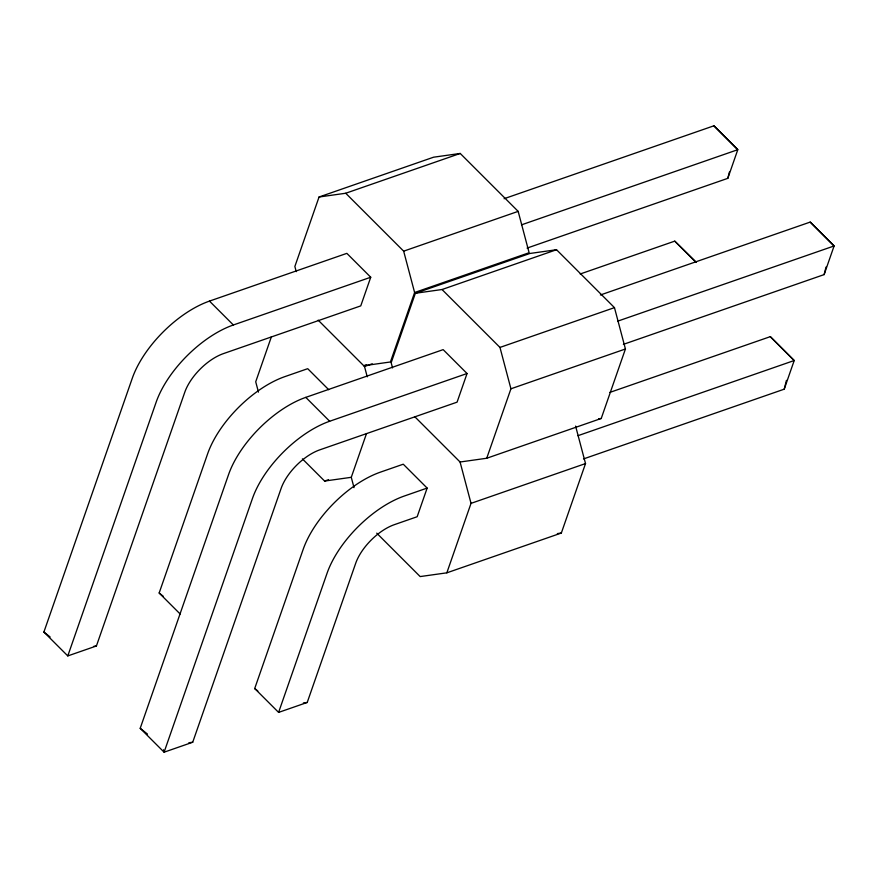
<?xml version="1.0" encoding="UTF-8"?>
<svg xmlns="http://www.w3.org/2000/svg" width="878" height="878" viewBox="0 0 878 878"><rect width="100%" height="100%" fill="white"/><g stroke="black" fill="none" stroke-linecap="round" stroke-linejoin="round"><path stroke-width="1.32" d="M527.074 248.09L727.818 178.333L729.399 172.044M583.486 458.931L784.23 389.173L786.436 380.372M623.38 344.363L824.124 274.605L826.022 267.055M43.9 632.039L132.271 378.286A77.187 37.348 -45 0 1 209.469 301.099L346.854 253.358L370.736 277.239L360.759 305.884L223.385 353.625A38.599 18.668 -45 0 0 184.786 392.214L96.415 645.978L67.793 655.921L43.9 632.039L50.123 636.978M67.793 655.921L156.163 402.157A77.187 37.348 -45 0 1 233.361 324.981L370.736 277.239M180.177 614.018L159.159 593.001L207.625 453.816A77.187 37.348 -45 0 1 284.823 376.64L307.706 368.683L328.723 389.7M366.335 364.842L363.755 365.731L390.425 361.977L414.614 292.517L529.116 252.721L518.163 211.368L460.226 153.452L433.556 157.206L319.054 197.001L294.865 266.462L296.237 271.631M271.401 336.768L255.717 381.787L258.461 392.126M140.206 728.312L228.576 474.548A77.187 37.348 -45 0 1 305.785 397.372L443.16 349.631L467.052 373.512L457.076 402.157L319.691 449.887A38.599 18.668 -45 0 0 281.092 488.486L192.721 742.239L164.098 752.194L140.206 728.312L147.471 734.074M254.708 688.528L303.184 549.332A77.187 37.348 -45 0 1 380.383 472.155L403.265 464.199L427.147 488.08L417.171 516.725L394.299 524.682A38.599 18.668 -45 0 0 355.7 563.27L307.223 702.455L278.6 712.398L254.708 688.528L257.825 690.986M354.021 487.652L351.277 477.314L366.51 433.567M414.69 416.633L460.072 462.004L486.73 458.25L601.232 418.466L625.432 348.994L614.468 307.64L556.531 249.725L529.873 253.479L415.371 293.263L391.171 362.735L392.543 367.904M278.6 712.398L327.077 573.213A77.187 37.348 -45 0 1 404.275 496.037L427.147 488.08M376.717 533.144L420.167 576.572L446.836 572.829L471.025 503.357L460.072 462.004M486.73 458.25L510.93 388.789L499.966 347.425L442.029 289.52L415.371 293.263M446.836 572.829L561.338 533.034L585.527 463.573L575.595 426.093M727.818 178.333L737.794 149.688L713.902 125.806L504.093 198.713M784.23 389.173L794.206 360.529L770.313 336.647L609.716 392.455M824.124 274.605L834.1 245.961L810.207 222.079L600.398 294.986M319.054 197.001L345.723 193.248L460.226 153.452M345.723 193.248L403.66 251.163L518.163 211.368M521.499 224.845L737.794 149.688L713.902 125.806M442.029 289.52L556.531 249.725M580.204 273.991L674.754 241.132L696.441 262.39M318.165 320.152L364.513 366.488L372.228 363.799M499.966 347.425L614.468 307.64M163.538 749.768L164.098 752.194L252.469 498.43A77.187 37.348 -45 0 1 329.667 421.253L467.052 373.512M617.816 321.118L834.1 245.961L810.207 222.079M510.93 388.789L625.432 348.994M302.405 458.865L324.608 481.056L328.471 479.717M577.922 435.697L794.206 360.529L770.313 336.647M471.025 503.357L585.527 463.573M598.566 418.839L601.232 418.466M324.608 481.056L351.277 477.314M557.343 533.594L561.338 533.034M93.836 646.307L96.415 645.978M303.371 702.949L307.223 702.455M188.869 742.744L192.721 742.239M159.159 593.001L163.308 596.294M674.754 241.132L695.771 262.149M209.469 301.099L233.361 324.981M305.785 397.372L329.667 421.253M403.66 251.163L414.614 292.517M364.513 366.488L367.245 376.827"/></g></svg>
